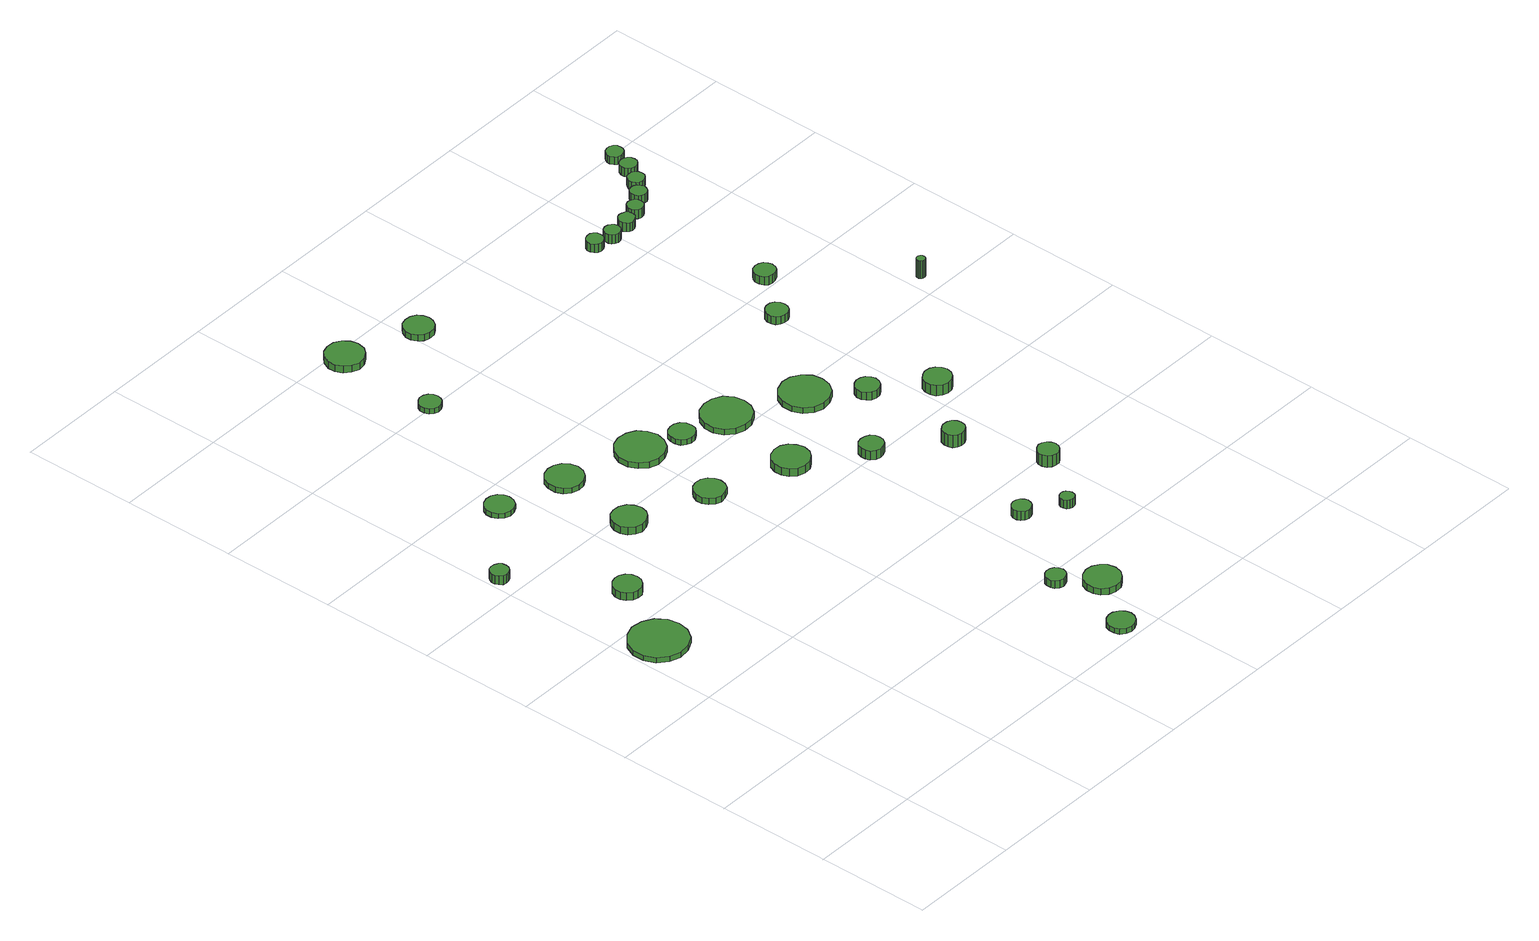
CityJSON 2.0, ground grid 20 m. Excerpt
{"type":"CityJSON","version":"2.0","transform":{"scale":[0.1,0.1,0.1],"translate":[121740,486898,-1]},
"CityObjects":{
"tree1":{"type":"SolitaryVegetationObject","attributes":{"function":"something"},"geometry":[{"type":"MultiSurface","lod":"1","boundaries":[[[0,1,2,3,4,5,6,7,8,9,10,11,12,13,14]],[[15,16,17,18,19,20,21,22,23,24,25,26,27,28,29]],[[0,29,28,1]],[[1,28,27,2]],[[2,27,26,3]],[[3,26,25,4]],[[4,25,24,5]],[[5,24,23,6]],[[6,23,22,7]],[[7,22,21,8]],[[8,21,20,9]],[[9,20,19,10]],[[10,19,18,11]],[[11,18,17,12]],[[12,17,16,13]],[[13,16,15,14]],[[14,15,29,0]]]}]},
"tree2":{"type":"SolitaryVegetationObject","attributes":{"function":"something"},"geometry":[{"type":"MultiSurface","lod":"1","boundaries":[[[30,31,32,33,34,35,36,37,38,39,40,41,42,43,44]],[[45,46,47,48,49,50,51,52,53,54,55,56,57,58,59]],[[30,59,58,31]],[[31,58,57,32]],[[32,57,56,33]],[[33,56,55,34]],[[34,55,54,35]],[[35,54,53,36]],[[36,53,52,37]],[[37,52,51,38]],[[38,51,50,39]],[[39,50,49,40]],[[40,49,48,41]],[[41,48,47,42]],[[42,47,46,43]],[[43,46,45,44]],[[44,45,59,30]]]}]},
"tree3":{"type":"SolitaryVegetationObject","attributes":{"function":"something"},"geometry":[{"type":"MultiSurface","lod":"1","boundaries":[[[60,61,62,63,64,65,66,67,68,69,70,71,72,73,74]],[[75,76,77,78,79,80,81,82,83,84,85,86,87,88,89]],[[60,89,88,61]],[[61,88,87,62]],[[62,87,86,63]],[[63,86,85,64]],[[64,85,84,65]],[[65,84,83,66]],[[66,83,82,67]],[[67,82,81,68]],[[68,81,80,69]],[[69,80,79,70]],[[70,79,78,71]],[[71,78,77,72]],[[72,77,76,73]],[[73,76,75,74]],[[74,75,89,60]]]}]},
"tree4":{"type":"SolitaryVegetationObject","attributes":{"function":"something"},"geometry":[{"type":"MultiSurface","lod":"1","boundaries":[[[90,91,92,93,94,95,96,97,98,99,100,101,102,103,104]],[[105,106,107,108,109,110,111,112,113,114,115,116,117,118,119]],[[90,119,118,91]],[[91,118,117,92]],[[92,117,116,93]],[[93,116,115,94]],[[94,115,114,95]],[[95,114,113,96]],[[96,113,112,97]],[[97,112,111,98]],[[98,111,110,99]],[[99,110,109,100]],[[100,109,108,101]],[[101,108,107,102]],[[102,107,106,103]],[[103,106,105,104]],[[104,105,119,90]]]}]},
"tree5":{"type":"SolitaryVegetationObject","attributes":{"function":"something"},"geometry":[{"type":"MultiSurface","lod":"1","boundaries":[[[120,121,122,123,124,125,126,127,128,129,130,131,132,133,134]],[[135,136,137,138,139,140,141,142,143,144,145,146,147,148,149]],[[120,149,148,121]],[[121,148,147,122]],[[122,147,146,123]],[[123,146,145,124]],[[124,145,144,125]],[[125,144,143,126]],[[126,143,142,127]],[[127,142,141,128]],[[128,141,140,129]],[[129,140,139,130]],[[130,139,138,131]],[[131,138,137,132]],[[132,137,136,133]],[[133,136,135,134]],[[134,135,149,120]]]}]},
"tree6":{"type":"SolitaryVegetationObject","attributes":{"function":"something"}},
"tree7":{"type":"SolitaryVegetationObject","attributes":{"function":"something"},"geometry":[{"type":"MultiSurface","lod":"1","boundaries":[[[150,151,152,153,154,155,156,157,158,159,160,161,162,163,164]],[[165,166,167,168,169,170,171,172,173,174,175,176,177,178,179]],[[150,179,178,151]],[[151,178,177,152]],[[152,177,176,153]],[[153,176,175,154]],[[154,175,174,155]],[[155,174,173,156]],[[156,173,172,157]],[[157,172,171,158]],[[158,171,170,159]],[[159,170,169,160]],[[160,169,168,161]],[[161,168,167,162]],[[162,167,166,163]],[[163,166,165,164]],[[164,165,179,150]]]}]},
"tree8":{"type":"SolitaryVegetationObject","attributes":{"function":"something"},"geometry":[{"type":"MultiSurface","lod":"1","boundaries":[[[180,181,182,183,184,185,186,187,188,189,190,191,192,193,194]],[[195,196,197,198,199,200,201,202,203,204,205,206,207,208,209]],[[180,209,208,181]],[[181,208,207,182]],[[182,207,206,183]],[[183,206,205,184]],[[184,205,204,185]],[[185,204,203,186]],[[186,203,202,187]],[[187,202,201,188]],[[188,201,200,189]],[[189,200,199,190]],[[190,199,198,191]],[[191,198,197,192]],[[192,197,196,193]],[[193,196,195,194]],[[194,195,209,180]]]}]},
"tree9":{"type":"SolitaryVegetationObject","attributes":{"function":"something"},"geometry":[{"type":"MultiSurface","lod":"1","boundaries":[[[210,211,212,213,214,215,216,217,218,219,220,221,222,223,224]],[[225,226,227,228,229,230,231,232,233,234,235,236,237,238,239]],[[210,239,238,211]],[[211,238,237,212]],[[212,237,236,213]],[[213,236,235,214]],[[214,235,234,215]],[[215,234,233,216]],[[216,233,232,217]],[[217,232,231,218]],[[218,231,230,219]],[[219,230,229,220]],[[220,229,228,221]],[[221,228,227,222]],[[222,227,226,223]],[[223,226,225,224]],[[224,225,239,210]]]}]},
"tree10":{"type":"SolitaryVegetationObject","attributes":{"function":"something"},"geometry":[{"type":"MultiSurface","lod":"1","boundaries":[[[240,241,242,243,244,245,246,247,248,249,250,251,252,253,254]],[[255,256,257,258,259,260,261,262,263,264,265,266,267,268,269]],[[240,269,268,241]],[[241,268,267,242]],[[242,267,266,243]],[[243,266,265,244]],[[244,265,264,245]],[[245,264,263,246]],[[246,263,262,247]],[[247,262,261,248]],[[248,261,260,249]],[[249,260,259,250]],[[250,259,258,251]],[[251,258,257,252]],[[252,257,256,253]],[[253,256,255,254]],[[254,255,269,240]]]}]},
"tree11":{"type":"SolitaryVegetationObject","attributes":{"function":"something"},"geometry":[{"type":"MultiSurface","lod":"1","boundaries":[[[270,271,272,273,274,275,276,277,278,279,280,281,282,283,284]],[[285,286,287,288,289,290,291,292,293,294,295,296,297,298,299]],[[270,299,298,271]],[[271,298,297,272]],[[272,297,296,273]],[[273,296,295,274]],[[274,295,294,275]],[[275,294,293,276]],[[276,293,292,277]],[[277,292,291,278]],[[278,291,290,279]],[[279,290,289,280]],[[280,289,288,281]],[[281,288,287,282]],[[282,287,286,283]],[[283,286,285,284]],[[284,285,299,270]]]}]},
"tree12":{"type":"SolitaryVegetationObject","attributes":{"function":"something"},"geometry":[{"type":"MultiSurface","lod":"1","boundaries":[[[300,301,302,303,304,305,306,307,308,309,310,311,312,313,314]],[[315,316,317,318,319,320,321,322,323,324,325,326,327,328,329]],[[300,329,328,301]],[[301,328,327,302]],[[302,327,326,303]],[[303,326,325,304]],[[304,325,324,305]],[[305,324,323,306]],[[306,323,322,307]],[[307,322,321,308]],[[308,321,320,309]],[[309,320,319,310]],[[310,319,318,311]],[[311,318,317,312]],[[312,317,316,313]],[[313,316,315,314]],[[314,315,329,300]]]}]},
"tree13":{"type":"SolitaryVegetationObject","attributes":{"function":"something"},"geometry":[{"type":"MultiSurface","lod":"1","boundaries":[[[330,331,332,333,334,335,336,337,338,339,340,341,342,343,344]],[[345,346,347,348,349,350,351,352,353,354,355,356,357,358,359]],[[330,359,358,331]],[[331,358,357,332]],[[332,357,356,333]],[[333,356,355,334]],[[334,355,354,335]],[[335,354,353,336]],[[336,353,352,337]],[[337,352,351,338]],[[338,351,350,339]],[[339,350,349,340]],[[340,349,348,341]],[[341,348,347,342]],[[342,347,346,343]],[[343,346,345,344]],[[344,345,359,330]]]}]},
"tree14":{"type":"SolitaryVegetationObject","attributes":{"function":"something"},"geometry":[{"type":"MultiSurface","lod":"1","boundaries":[[[360,361,362,363,364,365,366,367,368,369,370,371,372,373,374]],[[375,376,377,378,379,380,381,382,383,384,385,386,387,388,389]],[[360,389,388,361]],[[361,388,387,362]],[[362,387,386,363]],[[363,386,385,364]],[[364,385,384,365]],[[365,384,383,366]],[[366,383,382,367]],[[367,382,381,368]],[[368,381,380,369]],[[369,380,379,370]],[[370,379,378,371]],[[371,378,377,372]],[[372,377,376,373]],[[373,376,375,374]],[[374,375,389,360]]]}]},
"tree15":{"type":"SolitaryVegetationObject","attributes":{"function":"something"},"geometry":[{"type":"MultiSurface","lod":"1","boundaries":[[[390,391,392,393,394,395,396,397,398,399,400,401,402,403,404]],[[405,406,407,408,409,410,411,412,413,414,415,416,417,418,419]],[[390,419,418,391]],[[391,418,417,392]],[[392,417,416,393]],[[393,416,415,394]],[[394,415,414,395]],[[395,414,413,396]],[[396,413,412,397]],[[397,412,411,398]],[[398,411,410,399]],[[399,410,409,400]],[[400,409,408,401]],[[401,408,407,402]],[[402,407,406,403]],[[403,406,405,404]],[[404,405,419,390]]]}]},
"tree16":{"type":"SolitaryVegetationObject","attributes":{"function":"something"},"geometry":[{"type":"MultiSurface","lod":"1","boundaries":[[[420,421,422,423,424,425,426,427,428,429,430,431,432,433,434]],[[435,436,437,438,439,440,441,442,443,444,445,446,447,448,449]],[[420,449,448,421]],[[421,448,447,422]],[[422,447,446,423]],[[423,446,445,424]],[[424,445,444,425]],[[425,444,443,426]],[[426,443,442,427]],[[427,442,441,428]],[[428,441,440,429]],[[429,440,439,430]],[[430,439,438,431]],[[431,438,437,432]],[[432,437,436,433]],[[433,436,435,434]],[[434,435,449,420]]]}]},
"tree17":{"type":"SolitaryVegetationObject","attributes":{"function":"something"}},
"tree18":{"type":"SolitaryVegetationObject","attributes":{"function":"something"},"geometry":[{"type":"MultiSurface","lod":"1","boundaries":[[[450,451,452,453,454,455,456,457,458,459,460,461,462,463,464]],[[465,466,467,468,469,470,471,472,473,474,475,476,477,478,479]],[[450,479,478,451]],[[451,478,477,452]],[[452,477,476,453]],[[453,476,475,454]],[[454,475,474,455]],[[455,474,473,456]],[[456,473,472,457]],[[457,472,471,458]],[[458,471,470,459]],[[459,470,469,460]],[[460,469,468,461]],[[461,468,467,462]],[[462,467,466,463]],[[463,466,465,464]],[[464,465,479,450]]]}]},
"tree19":{"type":"SolitaryVegetationObject","attributes":{"function":"something"},"geometry":[{"type":"MultiSurface","lod":"1","boundaries":[[[480,481,482,483,484,485,486,487,488,489,490,491,492,493,494]],[[495,496,497,498,499,500,501,502,503,504,505,506,507,508,509]],[[480,509,508,481]],[[481,508,507,482]],[[482,507,506,483]],[[483,506,505,484]],[[484,505,504,485]],[[485,504,503,486]],[[486,503,502,487]],[[487,502,501,488]],[[488,501,500,489]],[[489,500,499,490]],[[490,499,498,491]],[[491,498,497,492]],[[492,497,496,493]],[[493,496,495,494]],[[494,495,509,480]]]}]},
"tree20":{"type":"SolitaryVegetationObject","attributes":{"function":"something"},"geometry":[{"type":"MultiSurface","lod":"1","boundaries":[[[510,511,512,513,514,515,516,517,518,519,520,521,522,523,524]],[[525,526,527,528,529,530,531,532,533,534,535,536,537,538,539]],[[510,539,538,511]],[[511,538,537,512]],[[512,537,536,513]],[[513,536,535,514]],[[514,535,534,515]],[[515,534,533,516]],[[516,533,532,517]],[[517,532,531,518]],[[518,531,530,519]],[[519,530,529,520]],[[520,529,528,521]],[[521,528,527,522]],[[522,527,526,523]],[[523,526,525,524]],[[524,525,539,510]]]}]},
"tree21":{"type":"SolitaryVegetationObject","attributes":{"function":"something"},"geometry":[{"type":"MultiSurface","lod":"1","boundaries":[[[540,541,542,543,544,545,546,547,548,549,550,551,552,553,554]],[[555,556,557,558,559,560,561,562,563,564,565,566,567,568,569]],[[540,569,568,541]],[[541,568,567,542]],[[542,567,566,543]],[[543,566,565,544]],[[544,565,564,545]],[[545,564,563,546]],[[546,563,562,547]],[[547,562,561,548]],[[548,561,560,549]],[[549,560,559,550]],[[550,559,558,551]],[[551,558,557,552]],[[552,557,556,553]],[[553,556,555,554]],[[554,555,569,540]]]}]},
"tree22":{"type":"SolitaryVegetationObject","attributes":{"function":"something"},"geometry":[{"type":"MultiSurface","lod":"1","boundaries":[[[570,571,572,573,574,575,576,577,578,579,580,581,582,583,584]],[[585,586,587,588,589,590,591,592,593,594,595,596,597,598,599]],[[570,599,598,571]],[[571,598,597,572]],[[572,597,596,573]],[[573,596,595,574]],[[574,595,594,575]],[[575,594,593,576]],[[576,593,592,577]],[[577,592,591,578]],[[578,591,590,579]],[[579,590,589,580]],[[580,589,588,581]],[[581,588,587,582]],[[582,587,586,583]],[[583,586,585,584]],[[584,585,599,570]]]}]},
"tree23":{"type":"SolitaryVegetationObject","attributes":{"function":"something"},"geometry":[{"type":"MultiSurface","lod":"1","boundaries":[[[600,601,602,603,604,605,606,607,608,609,610,611,612,613,614]],[[615,616,617,618,619,620,621,622,623,624,625,626,627,628,629]],[[600,629,628,601]],[[601,628,627,602]],[[602,627,626,603]],[[603,626,625,604]],[[604,625,624,605]],[[605,624,623,606]],[[606,623,622,607]],[[607,622,621,608]],[[608,621,620,609]],[[609,620,619,610]],[[610,619,618,611]],[[611,618,617,612]],[[612,617,616,613]],[[613,616,615,614]],[[614,615,629,600]]]}]},
"tree24":{"type":"SolitaryVegetationObject","attributes":{"function":"something"},"geometry":[{"type":"MultiSurface","lod":"1","boundaries":[[[630,631,632,633,634,635,636,637,638,639,640,641,642,643,644]],[[645,646,647,648,649,650,651,652,653,654,655,656,657,658,659]],[[630,659,658,631]],[[631,658,657,632]],[[632,657,656,633]],[[633,656,655,634]],[[634,655,654,635]],[[635,654,653,636]],[[636,653,652,637]],[[637,652,651,638]],[[638,651,650,639]],[[639,650,649,640]],[[640,649,648,641]],[[641,648,647,642]],[[642,647,646,643]],[[643,646,645,644]],[[644,645,659,630]]]}]},
"tree25":{"type":"SolitaryVegetationObject","attributes":{"function":"something"},"geometry":[{"type":"MultiSurface","lod":"1","boundaries":[[[660,661,662,663,664,665,666,667,668,669,670,671,672,673,674]],[[675,676,677,678,679,680,681,682,683,684,685,686,687,688,689]],[[660,689,688,661]],[[661,688,687,662]],[[662,687,686,663]],[[663,686,685,664]],[[664,685,684,665]],[[665,684,683,666]],[[666,683,682,667]],[[667,682,681,668]],[[668,681,680,669]],[[669,680,679,670]],[[670,679,678,671]],[[671,678,677,672]],[[672,677,676,673]],[[673,676,675,674]],[[674,675,689,660]]]}]},
"tree26":{"type":"SolitaryVegetationObject","attributes":{"function":"something"},"geometry":[{"type":"MultiSurface","lod":"1","boundaries":[[[690,691,692,693,694,695,696,697,698,699,700,701,702,703,704]],[[705,706,707,708,709,710,711,712,713,714,715,716,717,718,719]],[[690,719,718,691]],[[691,718,717,692]],[[692,717,716,693]],[[693,716,715,694]],[[694,715,714,695]],[[695,714,713,696]],[[696,713,712,697]],[[697,712,711,698]],[[698,711,710,699]],[[699,710,709,700]],[[700,709,708,701]],[[701,708,707,702]],[[702,707,706,703]],[[703,706,705,704]],[[704,705,719,690]]]}]},
"tree27":{"type":"SolitaryVegetationObject","attributes":{"function":"something"},"geometry":[{"type":"MultiSurface","lod":"1","boundaries":[[[720,721,722,723,724,725,726,727,728,729,730,731,732,733,734]],[[735,736,737,738,739,740,741,742,743,744,745,746,747,748,749]],[[720,749,748,721]],[[721,748,747,722]],[[722,747,746,723]],[[723,746,745,724]],[[724,745,744,725]],[[725,744,743,726]],[[726,743,742,727]],[[727,742,741,728]],[[728,741,740,729]],[[729,740,739,730]],[[730,739,738,731]],[[731,738,737,732]],[[732,737,736,733]],[[733,736,735,734]],[[734,735,749,720]]]}]},
"tree28":{"type":"SolitaryVegetationObject","attributes":{"function":"something"},"geometry":[{"type":"MultiSurface","lod":"1","boundaries":[[[750,751,752,753,754,755,756,757,758,759,760,761,762,763,764]],[[765,766,767,768,769,770,771,772,773,774,775,776,777,778,779]],[[750,779,778,751]],[[751,778,777,752]],[[752,777,776,753]],[[753,776,775,754]],[[754,775,774,755]],[[755,774,773,756]],[[756,773,772,757]],[[757,772,771,758]],[[758,771,770,759]],[[759,770,769,760]],[[760,769,768,761]],[[761,768,767,762]],[[762,767,766,763]],[[763,766,765,764]],[[764,765,779,750]]]}]},
"tree29":{"type":"SolitaryVegetationObject","attributes":{"function":"something"},"geometry":[{"type":"MultiSurface","lod":"1","boundaries":[[[780,781,782,783,784,785,786,787,788,789,790,791,792,793,794]],[[795,796,797,798,799,800,801,802,803,804,805,806,807,808,809]],[[780,809,808,781]],[[781,808,807,782]],[[782,807,806,783]],[[783,806,805,784]],[[784,805,804,785]],[[785,804,803,786]],[[786,803,802,787]],[[787,802,801,788]],[[788,801,800,789]],[[789,800,799,790]],[[790,799,798,791]],[[791,798,797,792]],[[792,797,796,793]],[[793,796,795,794]],[[794,795,809,780]]]}]},
"tree30":{"type":"SolitaryVegetationObject","attributes":{"function":"something"},"geometry":[{"type":"MultiSurface","lod":"1","boundaries":[[[810,811,812,813,814,815,816,817,818,819,820,821,822,823,824]],[[825,826,827,828,829,830,831,832,833,834,835,836,837,838,839]],[[810,839,838,811]],[[811,838,837,812]],[[812,837,836,813]],[[813,836,835,814]],[[814,835,834,815]],[[815,834,833,816]],[[816,833,832,817]],[[817,832,831,818]],[[818,831,830,819]],[[819,830,829,820]],[[820,829,828,821]],[[821,828,827,822]],[[822,827,826,823]],[[823,826,825,824]],[[824,825,839,810]]]}]},
"tree31":{"type":"SolitaryVegetationObject","attributes":{"function":"something"},"geometry":[{"type":"MultiSurface","lod":"1","boundaries":[[[840,841,842,843,844,845,846,847,848,849,850,851,852,853,854]],[[855,856,857,858,859,860,861,862,863,864,865,866,867,868,869]],[[840,869,868,841]],[[841,868,867,842]],[[842,867,866,843]],[[843,866,865,844]],[[844,865,864,845]],[[845,864,863,846]],[[846,863,862,847]],[[847,862,861,848]],[[848,861,860,849]],[[849,860,859,850]],[[850,859,858,851]],[[851,858,857,852]],[[852,857,856,853]],[[853,856,855,854]],[[854,855,869,840]]]}]},
"tree32":{"type":"SolitaryVegetationObject","attributes":{"function":"something"}},
"tree33":{"type":"SolitaryVegetationObject","attributes":{"function":"something"},"geometry":[{"type":"MultiSurface","lod":"1","boundaries":[[[870,871,872,873,874,875,876,877,878,879,880,881,882,883,884]],[[885,886,887,888,889,890,891,892,893,894,895,896,897,898,899]],[[870,899,898,871]],[[871,898,897,872]],[[872,897,896,873]],[[873,896,895,874]],[[874,895,894,875]],[[875,894,893,876]],[[876,893,892,877]],[[877,892,891,878]],[[878,891,890,879]],[[879,890,889,880]],[[880,889,888,881]],[[881,888,887,882]],[[882,887,886,883]],[[883,886,885,884]],[[884,885,899,870]]]}]},
"tree34":{"type":"SolitaryVegetationObject","attributes":{"function":"something"},"geometry":[{"type":"MultiSurface","lod":"1","boundaries":[[[900,901,902,903,904,905,906,907,908,909,910,911,912,913,914]],[[915,916,917,918,919,920,921,922,923,924,925,926,927,928,929]],[[900,929,928,901]],[[901,928,927,902]],[[902,927,926,903]],[[903,926,925,904]],[[904,925,924,905]],[[905,924,923,906]],[[906,923,922,907]],[[907,922,921,908]],[[908,921,920,909]],[[909,920,919,910]],[[910,919,918,911]],[[911,918,917,912]],[[912,917,916,913]],[[913,916,915,914]],[[914,915,929,900]]]}]},
"tree35":{"type":"SolitaryVegetationObject","attributes":{"function":"something"},"geometry":[{"type":"MultiSurface","lod":"1","boundaries":[[[930,931,932,933,934,935,936,937,938,939,940,941,942,943,944]],[[945,946,947,948,949,950,951,952,953,954,955,956,957,958,959]],[[930,959,958,931]],[[931,958,957,932]],[[932,957,956,933]],[[933,956,955,934]],[[934,955,954,935]],[[935,954,953,936]],[[936,953,952,937]],[[937,952,951,938]],[[938,951,950,939]],[[939,950,949,940]],[[940,949,948,941]],[[941,948,947,942]],[[942,947,946,943]],[[943,946,945,944]],[[944,945,959,930]]]}]},
"tree36":{"type":"SolitaryVegetationObject","attributes":{"function":"something"},"geometry":[{"type":"MultiSurface","lod":"1","boundaries":[[[960,961,962,963,964,965,966,967,968,969,970,971,972,973,974]],[[975,976,977,978,979,980,981,982,983,984,985,986,987,988,989]],[[960,989,988,961]],[[961,988,987,962]],[[962,987,986,963]],[[963,986,985,964]],[[964,985,984,965]],[[965,984,983,966]],[[966,983,982,967]],[[967,982,981,968]],[[968,981,980,969]],[[969,980,979,970]],[[970,979,978,971]],[[971,978,977,972]],[[972,977,976,973]],[[973,976,975,974]],[[974,975,989,960]]]}]},
"tree37":{"type":"SolitaryVegetationObject","attributes":{"function":"something"},"geometry":[{"type":"MultiSurface","lod":"1","boundaries":[[[990,991,992,993,994,995,996,997,998,999,1000,1001,1002,1003,1004]],[[1005,1006,1007,1008,1009,1010,1011,1012,1013,1014,1015,1016,1017,1018,1019]],[[990,1019,1018,991]],[[991,1018,1017,992]],[[992,1017,1016,993]],[[993,1016,1015,994]],[[994,1015,1014,995]],[[995,1014,1013,996]],[[996,1013,1012,997]],[[997,1012,1011,998]],[[998,1011,1010,999]],[[999,1010,1009,1000]],[[1000,1009,1008,1001]],[[1001,1008,1007,1002]],[[1002,1007,1006,1003]],[[1003,1006,1005,1004]],[[1004,1005,1019,990]]]}]},
"tree38":{"type":"SolitaryVegetationObject","attributes":{"function":"something"},"geometry":[{"type":"MultiSurface","lod":"1","boundaries":[[[1020,1021,1022,1023,1024,1025,1026,1027,1028,1029,1030,1031,1032,1033,1034]],[[1035,1036,1037,1038,1039,1040,1041,1042,1043,1044,1045,1046,1047,1048,1049]],[[1020,1049,1048,1021]],[[1021,1048,1047,1022]],[[1022,1047,1046,1023]],[[1023,1046,1045,1024]],[[1024,1045,1044,1025]],[[1025,1044,1043,1026]],[[1026,1043,1042,1027]],[[1027,1042,1041,1028]],[[1028,1041,1040,1029]],[[1029,1040,1039,1030]],[[1030,1039,1038,1031]],[[1031,1038,1037,1032]],[[1032,1037,1036,1033]],[[1033,1036,1035,1034]],[[1034,1035,1049,1020]]]}]},
"tree39":{"type":"SolitaryVegetationObject","attributes":{"function":"something"},"geometry":[{"type":"MultiSurface","lod":"1","boundaries":[[[1050,1051,1052,1053,1054,1055,1056,1057,1058,1059,1060,1061,1062,1063,1064]],[[1065,1066,1067,1068,1069,1070,1071,1072,1073,1074,1075,1076,1077,1078,1079]],[[1050,1079,1078,1051]],[[1051,1078,1077,1052]],[[1052,1077,1076,1053]],[[1053,1076,1075,1054]],[[1054,1075,1074,1055]],[[1055,1074,1073,1056]],[[1056,1073,1072,1057]],[[1057,1072,1071,1058]],[[1058,1071,1070,1059]],[[1059,1070,1069,1060]],[[1060,1069,1068,1061]],[[1061,1068,1067,1062]],[[1062,1067,1066,1063]],[[1063,1066,1065,1064]],[[1064,1065,1079,1050]]]}]}
},
"vertices":[
[103,546,16],[99,566,16],[87,583,16],[69,593,16],[48,596,16],[29,589,16],[13,575,16],[5,556,16],[5,536,16],[13,517,16],[29,503,16],[48,497,16],[69,499,16],[87,509,16],[99,526,16],[99,526,6],[87,509,6],[69,499,6],[48,497,6],[29,503,6],[13,517,6],[5,536,6],[5,556,6],[13,575,6],[29,589,6],[48,596,6],[69,593,6],[87,583,6],[99,566,6],[103,546,6],
[37,840,22],[36,847,22],[32,852,22],[26,855,22],[20,856,22],[13,854,22],[9,849,22],[6,843,22],[6,837,22],[9,831,22],[13,826,22],[20,824,22],[26,825,22],[32,828,22],[36,834,22],[36,834,5],[32,828,5],[26,825,5],[20,824,5],[13,826,5],[9,831,5],[6,837,5],[6,843,5],[9,849,5],[13,854,5],[20,856,5],[26,855,5],[32,852,5],[36,847,5],[37,840,5],
[148,669,20],[146,679,20],[140,687,20],[132,692,20],[122,693,20],[113,690,20],[105,683,20],[101,674,20],[101,664,20],[105,655,20],[113,648,20],[122,645,20],[132,646,20],[140,651,20],[146,659,20],[146,659,5],[140,651,5],[132,646,5],[122,645,5],[113,648,5],[105,655,5],[101,664,5],[101,674,5],[105,683,5],[113,690,5],[122,693,5],[132,692,5],[140,687,5],[146,679,5],[148,669,5],
[181,955,14],[179,965,14],[173,973,14],[164,978,14],[154,979,14],[144,976,14],[136,969,14],[132,960,14],[132,950,14],[136,940,14],[144,933,14],[154,930,14],[164,931,14],[173,936,14],[179,945,14],[179,945,5],[173,936,5],[164,931,5],[154,930,5],[144,933,5],[136,940,5],[132,950,5],[132,960,5],[136,969,5],[144,976,5],[154,979,5],[164,978,5],[173,973,5],[179,965,5],[181,955,5],
[287,778,19],[284,790,19],[277,800,19],[266,806,19],[254,807,19],[243,804,19],[234,795,19],[229,784,19],[229,772,19],[234,761,19],[243,753,19],[254,749,19],[266,751,19],[277,757,19],[284,766,19],[284,766,5],[277,757,5],[266,751,5],[254,749,5],[243,753,5],[234,761,5],[229,772,5],[229,784,5],[234,795,5],[243,804,5],[254,807,5],[266,806,5],[277,800,5],[284,790,5],[287,778,5],
[308,924,14],[305,937,14],[297,948,14],[286,954,14],[273,956,14],[260,952,14],[250,943,14],[245,931,14],[245,917,14],[250,905,14],[260,896,14],[273,892,14],[286,894,14],[297,900,14],[305,911,14],[305,911,4],[297,900,4],[286,894,4],[273,892,4],[260,896,4],[250,905,4],[245,917,4],[245,931,4],[250,943,4],[260,952,4],[273,956,4],[286,954,4],[297,948,4],[305,937,4],[308,924,4],
[573,32,16],[571,41,16],[565,49,16],[556,54,16],[547,55,16],[538,52,16],[530,46,16],[527,37,16],[527,27,16],[530,18,16],[538,12,16],[547,9,16],[556,10,16],[565,15,16],[571,23,16],[571,23,6],[565,15,6],[556,10,6],[547,9,6],[538,12,6],[530,18,6],[527,27,6],[527,37,6],[530,46,6],[538,52,6],[547,55,6],[556,54,6],[565,49,6],[571,41,6],[573,32,6],
[420,731,17],[418,741,17],[412,750,17],[402,756,17],[391,757,17],[381,754,17],[373,746,17],[368,736,17],[368,725,17],[373,715,17],[381,708,17],[391,704,17],[402,706,17],[412,711,17],[418,720,17],[418,720,5],[412,711,5],[402,706,5],[391,704,5],[381,708,5],[373,715,5],[368,725,5],[368,736,5],[373,746,5],[381,754,5],[391,757,5],[402,756,5],[412,750,5],[418,741,5],[420,731,5],
[587,181,19],[585,188,19],[581,194,19],[575,197,19],[568,198,19],[561,196,19],[555,191,19],[553,185,19],[553,177,19],[555,171,19],[561,166,19],[568,164,19],[575,165,19],[581,168,19],[585,174,19],[585,174,5],[581,168,5],[575,165,5],[568,164,5],[561,166,5],[555,171,5],[553,177,5],[553,185,5],[555,191,5],[561,196,5],[568,198,5],[575,197,5],[581,194,5],[585,188,5],[587,181,5],
[301,1201,18],[299,1209,18],[295,1215,18],[288,1219,18],[280,1220,18],[273,1217,18],[267,1212,18],[264,1205,18],[264,1197,18],[267,1190,18],[273,1185,18],[280,1182,18],[288,1183,18],[295,1187,18],[299,1193,18],[299,1193,8],[295,1187,8],[288,1183,8],[280,1182,8],[273,1185,8],[267,1190,8],[264,1197,8],[264,1205,8],[267,1212,8],[273,1217,8],[280,1220,8],[288,1219,8],[295,1215,8],[299,1209,8],[301,1201,8],
[645,124,17],[642,137,17],[634,147,17],[623,154,17],[610,155,17],[598,151,17],[588,142,17],[583,130,17],[583,117,17],[588,106,17],[598,97,17],[610,93,17],[623,94,17],[634,101,17],[642,111,17],[642,111,5],[634,101,5],[623,94,5],[610,93,5],[598,97,5],[588,106,5],[583,117,5],[583,130,5],[588,142,5],[598,151,5],[610,155,5],[623,154,5],[634,147,5],[642,137,5],[645,124,5],
[448,882,15],[444,899,15],[434,913,15],[419,921,15],[402,923,15],[386,918,15],[373,906,15],[366,891,15],[366,873,15],[373,858,15],[386,846,15],[402,841,15],[419,843,15],[434,851,15],[444,865,15],[444,865,4],[434,851,4],[419,843,4],[402,841,4],[386,846,4],[373,858,4],[366,873,4],[366,891,4],[373,906,4],[386,918,4],[402,923,4],[419,921,4],[434,913,4],[444,899,4],[448,882,4],
[318,1376,23],[315,1389,23],[307,1400,23],[295,1407,23],[282,1408,23],[269,1404,23],[259,1395,23],[253,1382,23],[253,1369,23],[259,1357,23],[269,1348,23],[282,1343,23],[295,1345,23],[307,1352,23],[315,1362,23],[315,1362,10],[307,1352,10],[295,1345,10],[282,1343,10],[269,1348,10],[259,1357,10],[253,1369,10],[253,1382,10],[259,1395,10],[269,1404,10],[282,1408,10],[295,1407,10],[307,1400,10],[315,1389,10],[318,1376,10],
[501,859,14],[500,868,14],[494,876,14],[486,880,14],[477,881,14],[468,878,14],[461,872,14],[458,864,14],[458,855,14],[461,846,14],[468,840,14],[477,837,14],[486,838,14],[494,843,14],[500,850,14],[500,850,4],[494,843,4],[486,838,4],[477,837,4],[468,840,4],[461,846,4],[458,855,4],[458,864,4],[461,872,4],[468,878,4],[477,881,4],[486,880,4],[494,876,4],[500,868,4],[501,859,4],
[566,685,19],[563,698,19],[555,709,19],[544,716,19],[531,717,19],[518,713,19],[508,704,19],[503,692,19],[503,679,19],[508,667,19],[518,658,19],[531,654,19],[544,655,19],[555,662,19],[563,672,19],[563,672,4],[555,662,4],[544,655,4],[531,654,4],[518,658,4],[508,667,4],[503,679,4],[503,692,4],[508,704,4],[518,713,4],[531,717,4],[544,716,4],[555,709,4],[563,698,4],[566,685,4],
[683,332,22],[681,338,22],[677,344,22],[671,347,22],[665,348,22],[658,346,22],[653,341,22],[650,335,22],[650,328,22],[653,322,22],[658,317,22],[665,315,22],[671,316,22],[677,319,22],[681,325,22],[681,325,5],[677,319,5],[671,316,5],[665,315,5],[658,317,5],[653,322,5],[650,328,5],[650,335,5],[653,341,5],[658,346,5],[665,348,5],[671,347,5],[677,344,5],[681,338,5],[683,332,5],
[599,835,16],[596,852,16],[586,867,16],[570,875,16],[553,877,16],[536,872,16],[523,860,16],[516,844,16],[516,827,16],[523,811,16],[536,799,16],[553,794,16],[570,795,16],[586,804,16],[596,818,16],[596,818,5],[586,804,5],[570,795,5],[553,794,5],[536,799,5],[523,811,5],[516,827,5],[516,844,5],[523,860,5],[536,872,5],[553,877,5],[570,875,5],[586,867,5],[596,852,5],[599,835,5],
[440,1336,22],[438,1346,22],[432,1355,22],[423,1360,22],[412,1361,22],[402,1358,22],[395,1351,22],[390,1341,22],[390,1331,22],[395,1321,22],[402,1314,22],[412,1311,22],[423,1312,22],[432,1317,22],[438,1326,22],[438,1326,10],[432,1317,10],[423,1312,10],[412,1311,10],[402,1314,10],[395,1321,10],[390,1331,10],[390,1341,10],[395,1351,10],[402,1358,10],[412,1361,10],[423,1360,10],[432,1355,10],[438,1346,10],[440,1336,10],
[743,294,21],[742,299,21],[739,304,21],[735,306,21],[730,307,21],[725,305,21],[721,302,21],[719,297,21],[719,292,21],[721,287,21],[725,284,21],[730,282,21],[735,283,21],[739,285,21],[742,289,21],[742,289,5],[739,285,5],[735,283,5],[730,282,5],[725,284,5],[721,287,5],[719,292,5],[719,297,5],[721,302,5],[725,305,5],[730,307,5],[735,306,5],[739,304,5],[742,299,5],[743,294,5],
[657,610,22],[656,618,22],[651,625,22],[643,629,22],[635,630,22],[627,628,22],[620,622,22],[617,614,22],[617,606,22],[620,598,22],[627,592,22],[635,590,22],[643,591,22],[651,595,22],[656,602,22],[656,602,5],[651,595,5],[643,591,5],[635,590,5],[627,592,5],[620,598,5],[617,606,5],[617,614,5],[620,622,5],[627,628,5],[635,630,5],[643,629,5],[651,625,5],[656,618,5],[657,610,5],
[760,533,29],[759,540,29],[754,547,29],[747,550,29],[739,551,29],[732,549,29],[726,544,29],[723,536,29],[723,529,29],[726,521,29],[732,516,29],[739,514,29],[747,515,29],[754,519,29],[759,525,29],[759,525,5],[754,519,5],[747,515,5],[739,514,5],[732,516,5],[726,521,5],[723,529,5],[723,536,5],[726,544,5],[732,549,5],[739,551,5],[747,550,5],[754,547,5],[759,540,5],[760,533,5],
[718,778,17],[715,795,17],[704,809,17],[689,818,17],[672,820,17],[655,814,17],[642,803,17],[635,787,17],[635,769,17],[642,753,17],[655,741,17],[672,736,17],[689,738,17],[704,746,17],[715,761,17],[715,761,6],[704,746,6],[689,738,6],[672,736,6],[655,741,6],[642,753,6],[635,769,6],[635,787,6],[642,803,6],[655,814,6],[672,820,6],[689,818,6],[704,809,6],[715,795,6],[718,778,6],
[815,389,27],[813,396,27],[809,402,27],[802,406,27],[795,407,27],[788,404,27],[782,399,27],[779,392,27],[779,385,27],[782,378,27],[788,373,27],[795,371,27],[802,371,27],[809,375,27],[813,381,27],[813,381,5],[809,375,5],[802,371,5],[795,371,5],[788,373,5],[782,378,5],[779,385,5],[779,392,5],[782,399,5],[788,404,5],[795,407,5],[802,406,5],[809,402,5],[813,396,5],[815,389,5],
[768,712,21],[766,720,21],[761,727,21],[754,731,21],[745,732,21],[737,729,21],[731,724,21],[727,716,21],[727,707,21],[731,700,21],[737,694,21],[745,691,21],[754,692,21],[761,696,21],[766,703,21],[766,703,6],[761,696,6],[754,692,6],[745,691,6],[737,694,6],[731,700,6],[727,707,6],[727,716,6],[731,724,6],[737,729,6],[745,732,6],[754,731,6],[761,727,6],[766,720,6],[768,712,6],
[852,639,26],[850,648,26],[844,656,26],[836,661,26],[826,662,26],[817,659,26],[809,653,26],[805,644,26],[805,634,26],[809,625,26],[817,618,26],[826,615,26],[836,616,26],[844,621,26],[850,629,26],[850,629,6],[844,621,6],[836,616,6],[826,615,6],[817,618,6],[809,625,6],[805,634,6],[805,644,6],[809,653,6],[817,659,6],[826,662,6],[836,661,6],[844,656,6],[850,648,6],[852,639,6],
[820,940,22],[819,948,22],[814,955,22],[807,959,22],[799,959,22],[792,957,22],[786,952,22],[783,944,22],[783,937,22],[786,929,22],[792,924,22],[799,922,22],[807,922,22],[814,926,22],[819,933,22],[819,933,7],[814,926,7],[807,922,7],[799,922,7],[792,924,7],[786,929,7],[783,937,7],[783,944,7],[786,952,7],[792,957,7],[799,959,7],[807,959,7],[814,955,7],[819,948,7],[820,940,7],
[769,1268,25],[768,1274,25],[764,1279,25],[759,1282,25],[753,1282,25],[747,1280,25],[743,1276,25],[740,1271,25],[740,1265,25],[743,1259,25],[747,1255,25],[753,1253,25],[759,1254,25],[764,1257,25],[768,1262,25],[768,1262,9],[764,1257,9],[759,1254,9],[753,1253,9],[747,1255,9],[743,1259,9],[740,1265,9],[740,1271,9],[743,1276,9],[747,1280,9],[753,1282,9],[759,1282,9],[764,1279,9],[768,1274,9],[769,1268,9],
[802,1261,26],[801,1267,26],[798,1271,26],[793,1274,26],[787,1275,26],[781,1273,26],[777,1269,26],[775,1264,26],[775,1258,26],[777,1253,26],[781,1249,26],[787,1247,26],[793,1248,26],[798,1251,26],[801,1255,26],[801,1255,9],[798,1251,9],[793,1248,9],[787,1247,9],[781,1249,9],[777,1253,9],[775,1258,9],[775,1264,9],[777,1269,9],[781,1273,9],[787,1275,9],[793,1274,9],[798,1271,9],[801,1267,9],[802,1261,9],
[883,1018,24],[881,1025,24],[877,1032,24],[870,1035,24],[863,1036,24],[855,1034,24],[850,1029,24],[847,1022,24],[847,1014,24],[850,1007,24],[855,1002,24],[863,1000,24],[870,1001,24],[877,1004,24],[881,1010,24],[881,1010,8],[877,1004,8],[870,1001,8],[863,1000,8],[855,1002,8],[850,1007,8],[847,1014,8],[847,1022,8],[850,1029,8],[855,1034,8],[863,1036,8],[870,1035,8],[877,1032,8],[881,1025,8],[883,1018,8],
[840,1264,26],[839,1270,26],[835,1275,26],[830,1277,26],[824,1278,26],[819,1276,26],[815,1272,26],[812,1267,26],[812,1261,26],[815,1256,26],[819,1252,26],[824,1250,26],[830,1251,26],[835,1254,26],[839,1258,26],[839,1258,9],[835,1254,9],[830,1251,9],[824,1250,9],[819,1252,9],[815,1256,9],[812,1261,9],[812,1267,9],[815,1272,9],[819,1276,9],[824,1278,9],[830,1277,9],[835,1275,9],[839,1270,9],[840,1264,9],
[873,1275,26],[872,1281,26],[869,1285,26],[864,1288,26],[858,1289,26],[852,1287,26],[848,1283,26],[846,1278,26],[846,1272,26],[848,1267,26],[852,1263,26],[858,1261,26],[864,1262,26],[869,1265,26],[872,1269,26],[872,1269,9],[869,1265,9],[864,1262,9],[858,1261,9],[852,1263,9],[848,1267,9],[846,1272,9],[846,1278,9],[848,1283,9],[852,1287,9],[858,1289,9],[864,1288,9],[869,1285,9],[872,1281,9],[873,1275,9],
[1031,838,42],[1031,841,42],[1029,843,42],[1026,845,42],[1023,845,42],[1020,844,42],[1018,842,42],[1017,839,42],[1017,836,42],[1018,834,42],[1020,832,42],[1023,831,42],[1026,831,42],[1029,832,42],[1031,835,42],[1031,835,8],[1029,832,8],[1026,831,8],[1023,831,8],[1020,832,8],[1018,834,8],[1017,836,8],[1017,839,8],[1018,842,8],[1020,844,8],[1023,845,8],[1026,845,8],[1029,843,8],[1031,841,8],[1031,838,8],
[904,1294,27],[902,1299,27],[899,1304,27],[894,1307,27],[888,1308,27],[882,1306,27],[878,1302,27],[876,1297,27],[876,1291,27],[878,1285,27],[882,1282,27],[888,1280,27],[894,1280,27],[899,1283,27],[902,1288,27],[902,1288,10],[899,1283,10],[894,1280,10],[888,1280,10],[882,1282,10],[878,1285,10],[876,1291,10],[876,1297,10],[878,1302,10],[882,1306,10],[888,1308,10],[894,1307,10],[899,1304,10],[902,1299,10],[904,1294,10],
[928,1319,26],[927,1325,26],[924,1330,26],[919,1333,26],[913,1333,26],[907,1332,26],[903,1328,26],[900,1322,26],[900,1316,26],[903,1311,26],[907,1307,26],[913,1305,26],[919,1306,26],[924,1309,26],[927,1313,26],[927,1313,10],[924,1309,10],[919,1306,10],[913,1305,10],[907,1307,10],[903,1311,10],[900,1316,10],[900,1322,10],[903,1328,10],[907,1332,10],[913,1333,10],[919,1333,10],[924,1330,10],[927,1325,10],[928,1319,10],
[948,1351,26],[947,1357,26],[943,1362,26],[938,1365,26],[932,1366,26],[926,1364,26],[922,1360,26],[919,1354,26],[919,1348,26],[922,1343,26],[926,1339,26],[932,1337,26],[938,1337,26],[943,1341,26],[947,1345,26],[947,1345,10],[943,1341,10],[938,1337,10],[932,1337,10],[926,1339,10],[922,1343,10],[919,1348,10],[919,1354,10],[922,1360,10],[926,1364,10],[932,1366,10],[938,1365,10],[943,1362,10],[947,1357,10],[948,1351,10],
[957,1387,26],[956,1393,26],[952,1398,26],[947,1401,26],[941,1401,26],[935,1399,26],[931,1395,26],[928,1390,26],[928,1384,26],[931,1378,26],[935,1374,26],[941,1372,26],[947,1373,26],[952,1376,26],[956,1381,26],[956,1381,11],[952,1376,11],[947,1373,11],[941,1372,11],[935,1374,11],[931,1378,11],[928,1384,11],[928,1390,11],[931,1395,11],[935,1399,11],[941,1401,11],[947,1401,11],[952,1398,11],[956,1393,11],[957,1387,11]
]}
